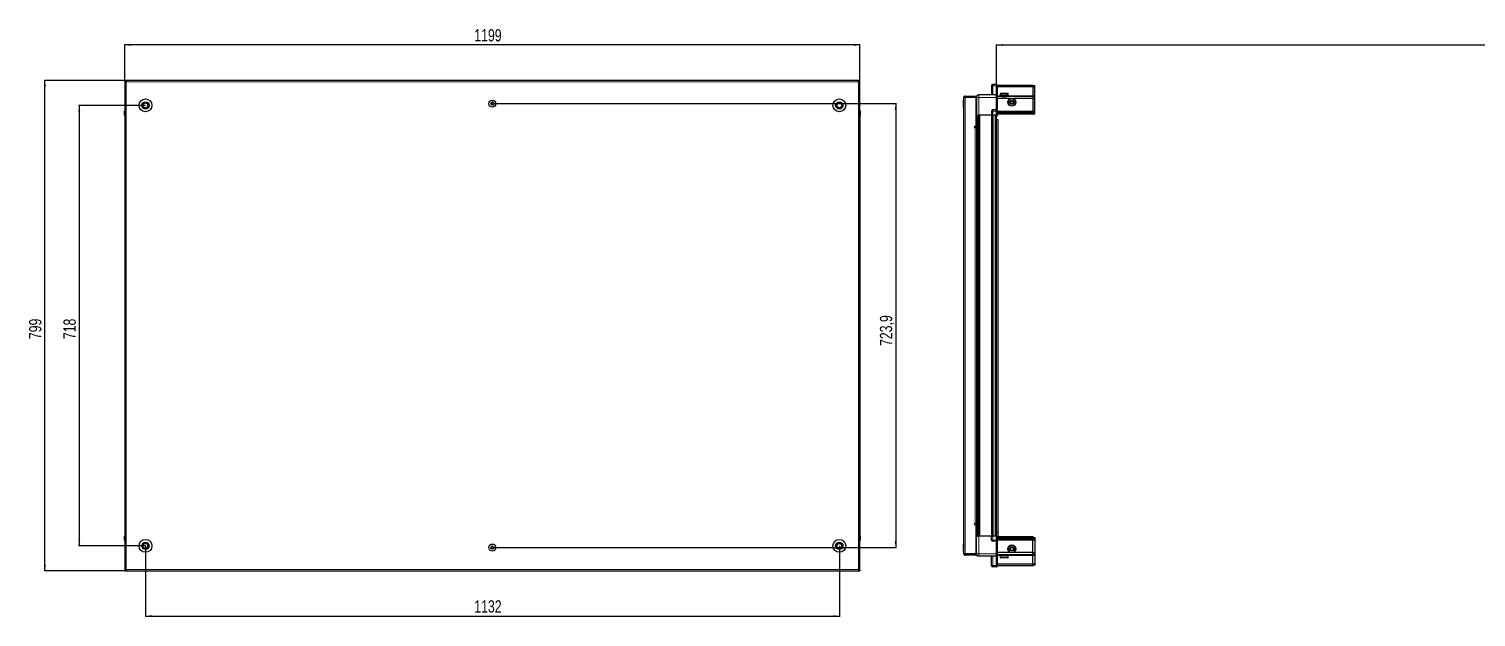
# Model space of a CAD drawing. Header units: millimetres. Extents: x 1319 to 6287, y -1438 to 1764.
# Drawn here: x 1319 to 3679, y 701 to 1660 of the extents above; entities that cross this region are included whole.
import ezdxf

# ---------------------------------------------------------------- set-up
doc = ezdxf.new("R2010")
doc.units = ezdxf.units.MM
doc.layers.add('FORMAT', color=7, linetype='Continuous')
doc.styles.add('SLDTEXTSTYLE0', font='TXT', dxfattribs={"width": 0.75})
doc.dimstyles.new('SLDDIMSTYLE0', dxfattribs={"dimtxt": 20, "dimasz": 10, "dimexe": 0, "dimexo": 0.0625, "dimgap": 5, "dimtad": 2, "dimdec": 1, "dimrnd": 1e-09, "dimzin": 12, "dimdsep": 46, "dimtxsty": 'SLDTEXTSTYLE0', "dimsah": 1, "dimcen": 0.09, "dimadec": 0, "dimazin": 3, "dimtfac": 1, "dimtofl": 0, "dimtmove": 0, "dimatfit": 3, "dimfxl": 0, "dimfrac": 2, "dimtolj": 1, "dimtzin": 12, "dimarcsym": 0})

# ---------------------------------------------------------------- blocks, each defined once
blk = doc.blocks.new('_D')
at = {"layer": 'FORMAT'}
for p, q in [((1475.1, 1575.8), (1343.7, 1575.8)), ((1344.7, 776.8), (1344.7, 1575.8)), ((1475.1, 776.8), (1343.7, 776.8))]:
    blk.add_line(p, q, dxfattribs=at)
for points in [[(1344.7, 1575.8), (1343.1, 1565.8), (1346.2, 1565.8)], [(1344.7, 776.8), (1346.2, 786.8), (1343.1, 786.8)]]:
    blk.add_solid(points, dxfattribs=at)
at = {"layer": 'FORMAT', "insert": (1318.9, 1154.2), "char_height": 20, "attachment_point": 1, "rotation": 90, "style": 'SLDTEXTSTYLE0'}
blk.add_mtext('799', dxfattribs=at)
blk = doc.blocks.new('_D_1')
at = {"layer": 'FORMAT'}
for p, q in [((1475.2, 1575.8), (1475.2, 1634.8)), ((2674.2, 1633.8), (1475.2, 1633.8)), ((2674.2, 1575.8), (2674.2, 1634.8))]:
    blk.add_line(p, q, dxfattribs=at)
for points in [[(1475.2, 1633.8), (1485.2, 1632.3), (1485.2, 1635.4)], [(2674.2, 1633.8), (2664.2, 1635.4), (2664.2, 1632.3)]]:
    blk.add_solid(points, dxfattribs=at)
at = {"layer": 'FORMAT', "insert": (2045.1, 1659.6), "char_height": 20, "attachment_point": 1, "style": 'SLDTEXTSTYLE0'}
blk.add_mtext('1199', dxfattribs=at)
blk = doc.blocks.new('_D_2')
at = {"layer": 'FORMAT'}
for p, q in [((1508.7, 817.3), (1508.7, 701.8)), ((2640.7, 817.3), (2640.7, 701.8)), ((1508.7, 702.8), (2640.7, 702.8))]:
    blk.add_line(p, q, dxfattribs=at)
for points in [[(1508.7, 702.8), (1518.7, 701.3), (1518.7, 704.4)], [(2640.7, 702.8), (2630.7, 704.4), (2630.7, 701.3)]]:
    blk.add_solid(points, dxfattribs=at)
at = {"layer": 'FORMAT', "insert": (2045.1, 728.6), "char_height": 20, "attachment_point": 1, "style": 'SLDTEXTSTYLE0'}
blk.add_mtext('1132', dxfattribs=at)
blk = doc.blocks.new('_D_3')
at = {"layer": 'FORMAT'}
for p, q in [((2074.7, 1538.3), (2733.7, 1538.3)), ((2732.7, 1538.3), (2732.7, 814.5)), ((2074.7, 814.5), (2733.7, 814.5))]:
    blk.add_line(p, q, dxfattribs=at)
for points in [[(2732.7, 1538.3), (2731.1, 1528.3), (2734.2, 1528.3)], [(2732.7, 814.5), (2734.2, 824.5), (2731.1, 824.5)]]:
    blk.add_solid(points, dxfattribs=at)
at = {"layer": 'FORMAT', "insert": (2706.9, 1143.1), "char_height": 20, "attachment_point": 1, "rotation": 90, "style": 'SLDTEXTSTYLE0'}
blk.add_mtext('723,9', dxfattribs=at)
blk = doc.blocks.new('_D_4')
at = {"layer": 'FORMAT'}
for p, q in [((1508.6, 1535.3), (1399.7, 1535.3)), ((1400.7, 1535.3), (1400.7, 817.3)), ((1508.6, 817.3), (1399.7, 817.3))]:
    blk.add_line(p, q, dxfattribs=at)
for points in [[(1400.7, 1535.3), (1399.1, 1525.3), (1402.2, 1525.3)], [(1400.7, 817.3), (1402.2, 827.3), (1399.1, 827.3)]]:
    blk.add_solid(points, dxfattribs=at)
at = {"layer": 'FORMAT', "insert": (1374.9, 1154.2), "char_height": 20, "attachment_point": 1, "rotation": 90, "style": 'SLDTEXTSTYLE0'}
blk.add_mtext('718', dxfattribs=at)
blk = doc.blocks.new('_D_5')
at = {"layer": 'FORMAT'}
for p, q in [((2897, 1519.3), (2897, 1634.8)), ((2897, 1633.8), (4797, 1633.8)), ((4797, 1519.3), (4797, 1634.8))]:
    blk.add_line(p, q, dxfattribs=at)
for points in [[(2897, 1633.8), (2907, 1632.3), (2907, 1635.4)], [(4797, 1633.8), (4787, 1635.4), (4787, 1632.3)]]:
    blk.add_solid(points, dxfattribs=at)
at = {"layer": 'FORMAT', "insert": (3817.4, 1659.6), "char_height": 20, "attachment_point": 1, "style": 'SLDTEXTSTYLE0'}
blk.add_mtext('1900', dxfattribs=at)

msp = doc.modelspace()

# ---------------------------------------------------------------- linework, layer by layer
at = {"color": 7, "linetype": 'Continuous', "lineweight": 25}
for p, q in [((1475.16, 1574.32), (1475.16, 1575.82)), ((1477.26, 1575.82), (1475.16, 1575.82)), ((1475.16, 1574.32), (1477.26, 1574.32)), ((1475.16, 1574.32), (1475.16, 1573.72)), ((1475.16, 1573.72), (1475.16, 778.92)), ((1475.16, 1573.72), (1477.26, 1573.72)), ((2672.06, 1575.82), (1477.26, 1575.82)), ((1477.26, 1575.82), (1477.26, 1573.72)), ((2672.06, 1573.72), (2672.06, 1575.82)), ((2674.16, 1575.82), (2672.06, 1575.82)), ((2672.06, 1574.32), (2674.16, 1574.32)), ((2672.06, 1573.72), (2674.16, 1573.72)), ((2674.16, 1574.32), (2674.16, 1575.82)), ((2674.16, 1573.72), (2674.16, 1574.32)), ((2674.16, 778.92), (2674.16, 1573.72)), ((2889.13, 1567.32), (2889.13, 1552.32)), ((2897.13, 1569.32), (2891.13, 1569.32)), ((2897.13, 1569.32), (2897.46, 1569.32)), ((2897.13, 1569.32), (2897.13, 1567.32)), ((2897.13, 1552.52), (2897.13, 1567.32)), ((2897.13, 1552.52), (2897.13, 1567.32)), ((2898.33, 1568.82), (2897.46, 1569.32)), ((2898.33, 1567.32), (2898.33, 1568.82)), ((2956.63, 1567.82), (2898.33, 1567.82)), ((2898.33, 1567.32), (2898.33, 1552.52)), ((2956.63, 1565.32), (2898.33, 1565.32)), ((2956.63, 1567.82), (2956.63, 1565.32)), ((2959.63, 1567.02), (2956.63, 1567.82)), ((2956.63, 1565.32), (2956.63, 1550.82)), ((2959.63, 1565.17), (2956.63, 1565.32)), ((2959.63, 1565.17), (2959.63, 1567.02)), ((2959.63, 1550.82), (2959.63, 1565.17)), ((2843.63, 1543.96), (2843.33, 1543.96)), ((2843.33, 1532.39), (2843.33, 1543.96)), ((2845.13, 1548.47), (2843.63, 1548.47)), ((2843.63, 1547.97), (2843.63, 1548.47)), ((2843.63, 804.67), (2843.63, 1547.97)), ((2845.73, 1549.07), (2845.73, 1550.57)), ((2845.73, 1550.57), (2846.63, 1550.57)), ((2845.73, 1549.07), (2846.63, 1549.07)), ((2845.73, 1548.57), (2863.13, 1548.57)), ((2846.63, 1549.07), (2846.63, 1550.57)), ((2846.63, 1550.57), (2863.13, 1550.57)), ((2846.63, 1549.07), (2863.13, 1549.07)), ((2863.13, 1549.07), (2863.13, 1550.57)), ((2864.63, 1548.57), (2863.13, 1548.57)), ((2863.13, 1548.57), (2863.13, 1501.07)), ((2864.63, 1548.32), (2864.63, 1519.32)), ((2897.13, 1552.32), (2868.13, 1552.32)), ((2897.13, 1552.32), (2897.13, 1552.52)), ((2897.13, 1552.32), (2898.33, 1552.32)), ((2897.13, 1548.32), (2897.13, 1552.32)), ((2897.13, 1528.02), (2897.13, 1548.32)), ((2898.33, 1552.52), (2898.33, 1552.32)), ((2898.33, 1552.32), (2898.33, 1548.32)), ((2956.63, 1549.82), (2898.33, 1549.82)), ((2898.33, 1548.32), (2898.33, 1528.02)), ((2919.63, 1546.32), (2898.33, 1546.32)), ((2903.13, 1554.22), (2903.13, 1551.82)), ((2903.13, 1551.82), (2903.13, 1551.32)), ((2903.13, 1551.32), (2903.26, 1551.32)), ((2903.45, 1551.82), (2903.26, 1551.82)), ((2903.26, 1551.82), (2903.26, 1551.32)), ((2903.26, 1551.32), (2903.45, 1551.32)), ((2903.45, 1551.82), (2903.45, 1551.32)), ((2903.45, 1551.32), (2903.98, 1551.32)), ((2903.93, 1555.02), (2911.09, 1555.02)), ((2904.38, 1551.82), (2903.98, 1551.82)), ((2903.98, 1551.82), (2903.98, 1551.32)), ((2903.98, 1551.32), (2904.38, 1551.32)), ((2904.38, 1551.82), (2904.38, 1551.32)), ((2904.38, 1551.32), (2905.25, 1551.32)), ((2905.23, 1551.32), (2905.23, 1551.22)), ((2905.23, 1551.22), (2914.03, 1551.22)), ((2905.82, 1551.82), (2905.25, 1551.82)), ((2905.25, 1551.82), (2905.25, 1551.32)), ((2905.25, 1551.32), (2905.82, 1551.32)), ((2905.63, 1550.82), (2906.32, 1550.34)), ((2905.63, 1550.82), (2910.66, 1550.82)), ((2906.32, 1550.34), (2905.63, 1549.86)), ((2905.63, 1549.86), (2905.63, 1549.82)), ((2905.63, 1549.86), (2910.66, 1549.86)), ((2905.82, 1551.82), (2905.82, 1551.32)), ((2905.82, 1551.32), (2906.95, 1551.32)), ((2906.32, 1550.34), (2910.48, 1550.34)), ((2907.64, 1551.82), (2906.95, 1551.82)), ((2906.95, 1551.82), (2906.95, 1551.32)), ((2906.95, 1551.32), (2907.64, 1551.32)), ((2907.64, 1551.82), (2907.64, 1551.32)), ((2907.64, 1551.32), (2908.91, 1551.32)), ((2909.65, 1551.82), (2908.91, 1551.82)), ((2908.91, 1551.82), (2908.91, 1551.32)), ((2908.91, 1551.32), (2909.14, 1551.32)), ((2909.14, 1551.82), (2909.14, 1551.32)), ((2909.64, 1551.82), (2909.64, 1551.32)), ((2909.64, 1551.32), (2909.65, 1551.32)), ((2909.65, 1551.82), (2909.65, 1551.32)), ((2909.65, 1551.32), (2910.94, 1551.32)), ((2910.48, 1550.34), (2912.94, 1550.34)), ((2910.66, 1550.82), (2913.63, 1550.82)), ((2910.66, 1549.86), (2913.63, 1549.86)), ((2911.65, 1551.82), (2910.94, 1551.82)), ((2910.94, 1551.82), (2910.94, 1551.32)), ((2911, 1551.82), (2911, 1551.32)), ((2911, 1551.32), (2911.65, 1551.32)), ((2911.09, 1555.02), (2915.33, 1555.02)), ((2911.65, 1551.82), (2911.65, 1551.32)), ((2911.65, 1551.32), (2912.84, 1551.32)), ((2913.46, 1551.82), (2912.84, 1551.82)), ((2912.84, 1551.82), (2912.84, 1551.32)), ((2912.84, 1551.32), (2913.46, 1551.32)), ((2912.94, 1550.34), (2913.63, 1550.82)), ((2913.63, 1549.86), (2912.94, 1550.34)), ((2913.46, 1551.82), (2913.46, 1551.32)), ((2913.46, 1551.32), (2914.43, 1551.32)), ((2913.63, 1549.82), (2913.63, 1549.86)), ((2914.03, 1551.22), (2914.03, 1551.32)), ((2914.9, 1551.82), (2914.43, 1551.82)), ((2914.43, 1551.82), (2914.43, 1551.32)), ((2914.43, 1551.32), (2914.9, 1551.32)), ((2914.9, 1551.82), (2914.9, 1551.32)), ((2914.9, 1551.32), (2915.55, 1551.32)), ((2915.82, 1551.82), (2915.55, 1551.82)), ((2915.55, 1551.82), (2915.55, 1551.32)), ((2915.55, 1551.32), (2915.82, 1551.32)), ((2915.82, 1551.82), (2915.82, 1551.32)), ((2915.82, 1551.32), (2916.09, 1551.32)), ((2916.13, 1551.82), (2916.09, 1551.82)), ((2916.09, 1551.82), (2916.09, 1551.32)), ((2916.09, 1551.32), (2916.13, 1551.32)), ((2916.13, 1551.82), (2916.13, 1554.22)), ((2916.13, 1551.82), (2916.13, 1551.32)), ((2956.63, 1546.32), (2924.63, 1546.32)), ((2956.63, 1550.82), (2956.63, 1549.82)), ((2956.63, 1549.82), (2956.63, 1546.32)), ((2959.63, 1549.02), (2956.63, 1549.82)), ((2956.63, 1546.32), (2956.63, 1525.82)), ((2956.63, 1546.32), (2959.63, 1545.99)), ((2959.63, 1549.02), (2959.63, 1550.82)), ((2959.63, 1545.99), (2959.63, 1549.02)), ((2959.63, 1525.82), (2959.63, 1545.99)), ((1474.66, 1525.82), (1474.66, 1519.32)), ((1474.66, 1519.32), (1474.66, 1525.82)), ((1474.66, 1519.32), (1474.66, 1519.32)), ((1475.16, 1519.32), (1474.66, 1519.32)), ((1474.81, 1519.32), (1474.81, 833.32)), ((2674.16, 1527.15), (2674.16, 1527.15)), ((2674.16, 1519.32), (2674.66, 1519.32)), ((2674.51, 833.32), (2674.51, 1519.32)), ((2674.66, 1525.82), (2674.66, 1519.32)), ((2674.66, 1519.32), (2674.66, 1525.82)), ((2674.66, 1519.32), (2674.66, 1519.32)), ((2674.66, 1519.32), (2674.66, 1519.32)), ((2843.33, 1532.39), (2843.63, 1532.39)), ((2863.13, 1522.07), (2864.63, 1522.07)), ((2864.63, 1519.32), (2863.13, 1519.32)), ((2865.28, 833.32), (2865.28, 1519.32)), ((2867.07, 1519.32), (2867.07, 833.32)), ((2867.1, 1519.32), (2867.1, 833.32)), ((2889.13, 1519.32), (2868.13, 1519.32)), ((2889.13, 1525.82), (2889.13, 1519.32)), ((2889.13, 1519.32), (2891.13, 1519.32)), ((2889.78, 833.32), (2889.78, 1519.32)), ((2897.13, 1527.82), (2891.13, 1527.82)), ((2897.13, 1519.32), (2891.13, 1519.32)), ((2896.98, 833.32), (2896.98, 1519.32)), ((2896.98, 1512.32), (2899.48, 1512.32)), ((2897.13, 1527.82), (2897.13, 1528.02)), ((2897.13, 1527.82), (2897.13, 1525.82)), ((2897.13, 1527.82), (2898.33, 1527.82)), ((2897.13, 1519.32), (2897.13, 1525.82)), ((2897.13, 1519.32), (2897.13, 1525.82)), ((2897.13, 1519.32), (2897.46, 1519.32)), ((2897.13, 1519.32), (2897.13, 1519.32)), ((2897.46, 1519.32), (2897.46, 1525.82)), ((2898.33, 1519.32), (2897.46, 1519.32)), ((2897.46, 1519.32), (2897.46, 1519.32)), ((2898.33, 1528.02), (2898.33, 1527.82)), ((2898.33, 1527.15), (2898.33, 1527.82)), ((2898.33, 1527.15), (2898.33, 1519.32)), ((2956.63, 1524.82), (2898.33, 1524.82)), ((2956.63, 1523.82), (2898.33, 1523.82)), ((2956.63, 1522.32), (2898.33, 1522.32)), ((2956.63, 1520.82), (2898.33, 1520.82)), ((2899.48, 1512.32), (2899.48, 838.82)), ((2956.63, 1525.82), (2956.63, 1524.82)), ((2956.63, 1524.82), (2956.63, 1523.82)), ((2956.63, 1524.82), (2959.63, 1524.02)), ((2956.63, 1523.82), (2956.63, 1522.32)), ((2956.63, 1523.82), (2959.63, 1523.28)), ((2956.63, 1522.32), (2959.63, 1522.78)), ((2956.63, 1522.32), (2956.63, 1520.82)), ((2956.63, 1520.82), (2959.63, 1521.63)), ((2959.63, 1524.02), (2959.63, 1525.82)), ((2959.63, 1523.28), (2959.63, 1524.02)), ((2959.63, 1522.78), (2959.63, 1523.28)), ((2959.63, 1521.63), (2959.63, 1522.78)), ((2863.13, 1501.07), (2861.78, 1501.07)), ((2861.78, 1499.07), (2862.53, 1499.07)), ((2862.53, 1499.07), (2864.63, 1499.07)), ((2864.63, 1499.07), (2864.63, 853.57)), ((2862.53, 853.57), (2861.78, 853.57)), ((2861.78, 851.57), (2863.13, 851.57)), ((2864.63, 853.57), (2862.53, 853.57)), ((2863.13, 851.57), (2863.13, 804.07)), ((1474.66, 826.82), (1474.66, 833.32)), ((1474.66, 833.32), (1474.66, 833.32)), ((1474.66, 833.32), (1474.66, 833.32)), ((1474.66, 833.32), (1474.66, 826.82)), ((1475.16, 833.32), (1474.66, 833.32)), ((2674.16, 833.32), (2674.66, 833.32)), ((2674.66, 833.32), (2674.66, 833.32)), ((2674.66, 826.82), (2674.66, 833.32)), ((2674.66, 833.32), (2674.66, 826.82)), ((2864.63, 833.32), (2863.13, 833.32)), ((2864.63, 830.57), (2863.13, 830.57)), ((2864.63, 804.32), (2864.63, 833.32)), ((2889.13, 833.32), (2868.13, 833.32)), ((2889.13, 826.82), (2889.13, 833.32)), ((2889.13, 833.32), (2891.13, 833.32)), ((2897.13, 833.32), (2891.13, 833.32)), ((2899.48, 838.82), (2896.98, 838.82)), ((2897.13, 826.82), (2897.13, 833.32)), ((2897.13, 833.32), (2897.46, 833.32)), ((2897.13, 826.82), (2897.13, 824.82)), ((2897.13, 826.82), (2897.13, 824.82)), ((2897.46, 826.82), (2897.46, 833.32)), ((2897.46, 833.32), (2898.33, 833.32)), ((2898.33, 833.32), (2898.33, 825.5)), ((2956.63, 831.82), (2898.33, 831.82)), ((2956.63, 830.32), (2898.33, 830.32)), ((2956.63, 828.82), (2898.33, 828.82)), ((2956.63, 827.82), (2898.33, 827.82)), ((2899.48, 838.82), (2899.48, 831.82)), ((2956.63, 830.32), (2956.63, 831.82)), ((2956.63, 831.82), (2959.63, 831.02)), ((2956.63, 828.82), (2956.63, 830.32)), ((2956.63, 830.32), (2959.63, 829.87)), ((2956.63, 828.82), (2959.63, 829.37)), ((2956.63, 827.82), (2956.63, 828.82)), ((2956.63, 827.82), (2959.63, 828.63)), ((2956.63, 826.82), (2956.63, 827.82)), ((2956.63, 806.32), (2956.63, 826.82)), ((2959.63, 831.02), (2959.63, 829.87)), ((2959.63, 829.87), (2959.63, 829.37)), ((2959.63, 829.37), (2959.63, 828.63)), ((2959.63, 828.63), (2959.63, 826.82)), ((2959.63, 826.82), (2959.63, 806.66)), ((1475.16, 825.5), (1475.16, 825.5)), ((2843.63, 820.26), (2843.33, 820.26)), ((2843.33, 810.58), (2843.33, 820.26)), ((2843.33, 808.69), (2843.33, 810.58)), ((2843.33, 808.69), (2843.63, 808.69)), ((2843.63, 804.17), (2843.63, 804.67)), ((2845.13, 804.17), (2843.63, 804.17)), ((2863.13, 804.07), (2845.73, 804.07)), ((2845.73, 803.57), (2845.73, 802.07)), ((2845.73, 803.57), (2846.63, 803.57)), ((2863.13, 803.57), (2846.63, 803.57)), ((2846.63, 803.57), (2846.63, 802.07)), ((2863.13, 804.07), (2864.63, 804.07)), ((2863.13, 803.57), (2863.13, 802.07)), ((2897.13, 824.82), (2891.13, 824.82)), ((2897.13, 824.82), (2898.33, 824.82)), ((2897.13, 824.62), (2897.13, 824.82)), ((2897.13, 804.32), (2897.13, 824.62)), ((2897.13, 800.32), (2897.13, 804.32)), ((2898.33, 824.82), (2898.33, 825.5)), ((2898.33, 824.82), (2898.33, 824.62)), ((2898.33, 824.62), (2898.33, 804.32)), ((2919.63, 806.32), (2898.33, 806.32)), ((2898.33, 804.32), (2898.33, 800.32)), ((2956.63, 802.82), (2898.33, 802.82)), ((2905.63, 802.82), (2905.63, 802.79)), ((2905.63, 802.79), (2906.32, 802.31)), ((2905.73, 802.79), (2905.63, 802.79)), ((2913.63, 802.79), (2905.73, 802.79)), ((2912.94, 802.31), (2913.63, 802.79)), ((2913.63, 802.79), (2913.63, 802.82)), ((2956.63, 806.32), (2924.63, 806.32)), ((2956.63, 806.32), (2959.63, 806.66)), ((2956.63, 802.82), (2956.63, 806.32)), ((2959.63, 803.63), (2956.63, 802.82)), ((2956.63, 801.82), (2956.63, 802.82)), ((2959.63, 806.66), (2959.63, 803.63)), ((2959.63, 803.63), (2959.63, 801.82)), ((2845.73, 802.07), (2846.63, 802.07)), ((2863.13, 802.07), (2846.63, 802.07)), ((2897.13, 800.32), (2868.13, 800.32)), ((2889.13, 785.32), (2889.13, 800.32)), ((2897.13, 783.32), (2891.13, 783.32)), ((2897.13, 800.32), (2898.33, 800.32)), ((2897.13, 800.12), (2897.13, 800.32)), ((2897.13, 785.32), (2897.13, 800.12)), ((2897.13, 785.32), (2897.13, 783.32)), ((2897.13, 783.32), (2897.46, 783.32)), ((2897.13, 783.32), (2897.13, 783.32)), ((2897.13, 783.32), (2897.46, 783.32)), ((2897.46, 783.32), (2898.33, 783.82)), ((2897.46, 783.32), (2898.33, 783.82)), ((2898.33, 800.32), (2898.33, 800.12)), ((2898.33, 800.12), (2898.33, 785.32)), ((2956.63, 787.32), (2898.33, 787.32)), ((2898.33, 783.82), (2898.33, 785.32)), ((2956.63, 784.82), (2898.33, 784.82)), ((2903.13, 801.32), (2903.13, 798.42)), ((2903.22, 801.32), (2903.13, 801.32)), ((2903.22, 800.82), (2903.22, 801.32)), ((2903.39, 801.32), (2903.22, 801.32)), ((2903.22, 800.82), (2903.39, 800.82)), ((2903.39, 800.82), (2903.39, 801.32)), ((2903.88, 801.32), (2903.39, 801.32)), ((2903.88, 800.82), (2903.88, 801.32)), ((2904.26, 801.32), (2903.88, 801.32)), ((2903.88, 800.82), (2904.26, 800.82)), ((2904.08, 797.62), (2903.93, 797.62)), ((2915.33, 797.62), (2904.08, 797.62)), ((2904.26, 800.82), (2904.26, 801.32)), ((2905.1, 801.32), (2904.26, 801.32)), ((2905.1, 800.82), (2905.1, 801.32)), ((2905.66, 801.32), (2905.1, 801.32)), ((2905.1, 800.82), (2905.66, 800.82)), ((2905.23, 801.42), (2905.23, 801.32)), ((2910.62, 801.42), (2905.23, 801.42)), ((2906.32, 802.31), (2905.63, 801.82)), ((2905.73, 801.82), (2905.63, 801.82)), ((2905.66, 800.82), (2905.66, 801.32)), ((2906.76, 801.32), (2905.66, 801.32)), ((2913.63, 801.82), (2905.73, 801.82)), ((2906.4, 802.31), (2906.32, 802.31)), ((2912.94, 802.31), (2906.4, 802.31)), ((2906.76, 800.82), (2906.76, 801.32)), ((2907.44, 801.32), (2906.76, 801.32)), ((2906.76, 800.82), (2907.44, 800.82)), ((2907.44, 800.82), (2907.44, 801.32)), ((2908.71, 801.32), (2907.44, 801.32)), ((2908.71, 800.82), (2908.71, 801.32)), ((2909, 801.32), (2908.71, 801.32)), ((2908.71, 800.82), (2909.44, 800.82)), ((2909, 800.82), (2909, 801.32)), ((2909.44, 800.82), (2909.44, 801.32)), ((2910.74, 801.32), (2909.44, 801.32)), ((2914.03, 801.42), (2910.62, 801.42)), ((2910.74, 800.82), (2910.74, 801.32)), ((2910.74, 800.82), (2911.46, 800.82)), ((2910.87, 800.82), (2910.87, 801.32)), ((2911.46, 801.32), (2910.87, 801.32)), ((2911.46, 800.82), (2911.46, 801.32)), ((2912.66, 801.32), (2911.46, 801.32)), ((2912.66, 800.82), (2912.66, 801.32)), ((2913.3, 801.32), (2912.66, 801.32)), ((2912.66, 800.82), (2913.3, 800.82)), ((2913.63, 801.82), (2912.94, 802.31)), ((2913.3, 800.82), (2913.3, 801.32)), ((2914.29, 801.32), (2913.3, 801.32)), ((2914.03, 801.32), (2914.03, 801.42)), ((2914.29, 800.82), (2914.29, 801.32)), ((2914.77, 801.32), (2914.29, 801.32)), ((2914.29, 800.82), (2914.77, 800.82)), ((2914.77, 800.82), (2914.77, 801.32)), ((2915.46, 801.32), (2914.77, 801.32)), ((2915.46, 800.82), (2915.46, 801.32)), ((2915.75, 801.32), (2915.46, 801.32)), ((2915.46, 800.82), (2915.75, 800.82)), ((2915.75, 800.82), (2915.75, 801.32)), ((2916.06, 801.32), (2915.75, 801.32)), ((2916.06, 800.82), (2916.06, 801.32)), ((2916.12, 801.32), (2916.06, 801.32)), ((2916.06, 800.82), (2916.12, 800.82)), ((2916.12, 800.82), (2916.12, 801.32)), ((2916.13, 801.32), (2916.12, 801.32)), ((2916.13, 798.42), (2916.13, 801.32)), ((2956.63, 787.32), (2956.63, 801.82)), ((2959.63, 787.48), (2956.63, 787.32)), ((2956.63, 784.82), (2956.63, 787.32)), ((2959.63, 785.63), (2956.63, 784.82)), ((2959.63, 801.82), (2959.63, 787.48)), ((2959.63, 787.48), (2959.63, 785.63)), ((1477.26, 778.92), (1475.16, 778.92)), ((1475.16, 778.92), (1475.16, 778.32)), ((1475.16, 778.32), (1475.16, 776.82)), ((1477.26, 778.32), (1475.16, 778.32)), ((1475.16, 776.82), (1477.26, 776.82)), ((1477.26, 778.92), (1477.26, 776.82)), ((1477.26, 776.82), (2672.06, 776.82)), ((2672.06, 776.82), (2672.06, 778.92)), ((2674.16, 778.92), (2672.06, 778.92)), ((2674.16, 778.32), (2672.06, 778.32)), ((2672.06, 776.82), (2674.16, 776.82)), ((2674.16, 778.32), (2674.16, 778.92)), ((2674.16, 778.32), (2674.16, 776.82))]:
    msp.add_line(p, q, dxfattribs=at)
at = {"color": 8, "linetype": 'Continuous', "lineweight": 18}
for p, q in [((1477.26, 1573.72), (1477.26, 778.92)), ((2672.06, 1573.72), (1477.26, 1573.72)), ((2672.06, 778.92), (2672.06, 1573.72)), ((2891.13, 1567.32), (2889.13, 1567.32)), ((2891.13, 1567.32), (2891.13, 1569.32)), ((2891.13, 1552.32), (2891.13, 1567.32)), ((2897.13, 1567.32), (2891.13, 1567.32)), ((2897.13, 1567.32), (2898.33, 1567.32)), ((2845.73, 1548.57), (2845.73, 804.07)), ((2868.13, 1519.32), (2868.13, 1548.32)), ((2897.13, 1548.32), (2868.13, 1548.32)), ((2897.13, 1552.52), (2898.33, 1552.52)), ((2897.13, 1548.32), (2898.33, 1548.32)), ((2905.63, 1550.82), (2898.33, 1550.82)), ((2903.13, 1554.22), (2911.3, 1554.22)), ((2911.3, 1554.22), (2916.13, 1554.22)), ((2956.63, 1550.82), (2913.63, 1550.82)), ((2959.63, 1550.82), (2956.63, 1550.82)), ((1475.16, 1525.82), (1474.66, 1525.82)), ((2674.16, 1525.82), (2674.66, 1525.82)), ((2864.63, 1499.07), (2864.63, 1519.32)), ((2865.86, 1519.32), (2865.86, 833.32)), ((2868.31, 833.32), (2868.31, 1519.32)), ((2869.72, 1519.32), (2869.72, 833.32)), ((2889.13, 1525.82), (2891.13, 1525.82)), ((2889.13, 833.32), (2889.13, 1519.32)), ((2891.13, 1525.82), (2891.13, 1527.82)), ((2891.13, 1519.32), (2891.13, 1525.82)), ((2897.13, 1525.82), (2891.13, 1525.82)), ((2891.78, 833.32), (2891.78, 1519.32)), ((2894.98, 833.32), (2894.98, 1519.32)), ((2897.13, 1528.02), (2898.33, 1528.02)), ((2897.13, 1525.82), (2897.46, 1525.82)), ((2897.13, 1519.32), (2897.46, 1519.32)), ((2956.63, 1525.82), (2898.33, 1525.82)), ((2956.63, 1525.82), (2959.63, 1525.82)), ((2862.53, 853.57), (2862.53, 1499.07)), ((2864.63, 833.32), (2864.63, 853.57)), ((1475.16, 826.82), (1474.66, 826.82)), ((2674.16, 826.82), (2674.66, 826.82)), ((2868.13, 833.32), (2868.13, 804.32)), ((2889.13, 826.82), (2891.13, 826.82)), ((2891.13, 833.32), (2891.13, 826.82)), ((2891.13, 826.82), (2891.13, 824.82)), ((2897.13, 826.82), (2891.13, 826.82)), ((2897.13, 826.82), (2897.46, 826.82)), ((2956.63, 826.82), (2898.33, 826.82)), ((2956.63, 826.82), (2959.63, 826.82)), ((2897.13, 804.32), (2868.13, 804.32)), ((2898.33, 824.62), (2897.13, 824.62)), ((2897.13, 804.32), (2898.33, 804.32)), ((2891.13, 785.32), (2889.13, 785.32)), ((2891.13, 800.32), (2891.13, 785.32)), ((2891.13, 785.32), (2891.13, 783.32)), ((2897.13, 785.32), (2891.13, 785.32)), ((2898.33, 800.12), (2897.13, 800.12)), ((2897.13, 785.32), (2898.33, 785.32)), ((2905.63, 801.82), (2898.33, 801.82)), ((2903.3, 798.42), (2903.13, 798.42)), ((2916.13, 798.42), (2903.3, 798.42)), ((2956.63, 801.82), (2913.63, 801.82)), ((2959.63, 801.82), (2956.63, 801.82)), ((1477.26, 778.92), (2672.06, 778.92))]:
    msp.add_line(p, q, dxfattribs=at)
at = {"color": 7, "linetype": 'Continuous', "lineweight": 25}
for centre, radius in [((1508.66, 1535.32), 10.5), ((1508.66, 1535.32), 6), ((1508.66, 1535.32), 3.9), ((2074.66, 1538.17), 5.79), ((2074.66, 1538.17), 1.85), ((2640.66, 1535.32), 10.5), ((2640.66, 1535.32), 6), ((2640.66, 1535.32), 3.9), ((2922.13, 1540.32), 6.5), ((2922.13, 1540.32), 3.46), ((1508.66, 817.32), 10.5), ((2640.66, 817.32), 10.5), ((1508.66, 817.32), 6), ((1508.66, 817.32), 3.9), ((2074.66, 814.47), 5.79), ((2074.66, 814.47), 1.85), ((2640.66, 817.32), 6), ((2640.66, 817.32), 3.9), ((2922.13, 812.32), 6.5), ((2922.13, 812.32), 3.46)]:
    msp.add_circle(centre, radius, dxfattribs=at)
at = {"color": 8, "linetype": 'Continuous', "lineweight": 18}
for centre in [(2922.13, 1540.32), (2922.13, 812.32)]:
    msp.add_circle(centre, 5.7, dxfattribs=at)
at = {"color": 7, "linetype": 'Continuous', "lineweight": 25}
for centre, radius, start, end in [((2891.13, 1567.32), 2, 90, 180), ((1508.66, 1535.32), 4.62, 120, 180), ((1508.66, 1535.32), 4.62, 180, 240), ((1508.66, 1535.32), 4.62, 60, 120), ((1508.66, 1535.32), 4.62, 0, 60), ((1508.66, 1535.32), 4.62, 300, 0), ((2640.66, 1535.32), 4.62, 120, 180), ((2640.66, 1535.32), 4.62, 180, 240), ((2640.66, 1535.32), 4.62, 60, 120), ((2640.66, 1535.32), 4.62, 0, 60), ((2640.66, 1535.32), 4.62, 300, 0), ((2845.63, 1548.07), 0.5, 90, 117.52901), ((2863.03, 1548.47), 0.6, 9.59407, 90), ((2863.03, 1548.47), 2.1, 32.2369, 87.2706), ((2903.93, 1554.22), 0.8, 90, 180), ((2905.23, 1550.82), 0.4, 0, 90), ((2914.03, 1550.82), 0.4, 90, 180), ((2915.33, 1554.22), 0.8, 0, 90), ((2922.13, 1540.32), 2.5, 161.00659, 221.00659), ((2922.13, 1540.32), 2.5, 101.00659, 161.00659), ((2922.13, 1540.32), 2.5, 221.00659, 281.00659), ((2922.13, 1540.32), 2.5, 41.00659, 101.00659), ((2922.13, 1540.32), 2.5, 281.00659, 341.00659), ((2922.13, 1540.32), 2.5, 341.00659, 41.00659), ((1476.66, 1525.82), 2, 138.57492, 180), ((1476.66, 1525.82), 2, 138.59038, 180), ((1508.66, 1535.32), 4.62, 240, 300), ((2640.66, 1535.32), 4.62, 240, 300), ((2672.66, 1525.82), 2, 33.78451, 41.40962), ((2672.66, 1525.82), 2, 0, 41.40962), ((2672.66, 1525.82), 2, 360, 19.56674), ((2891.13, 1525.82), 2, 90, 180), ((2894.48, 1521.97), 5, 300, 346.70293), ((2861.78, 1500.07), 1, 90, 270), ((2861.78, 852.57), 1, 90, 270), ((1476.66, 826.82), 2, 180, 199.56674), ((1476.66, 826.82), 2, 180, 221.39416), ((2672.66, 826.82), 2, 318.57492, 0), ((2672.66, 826.82), 2, 318.59038, 0), ((2891.13, 826.82), 2, 180, 270), ((1476.66, 826.82), 2, 213.78451, 221.40962), ((1508.66, 817.32), 4.62, 120, 180), ((1508.66, 817.32), 4.62, 180, 240), ((1508.66, 817.32), 4.62, 60, 120), ((1508.66, 817.32), 4.62, 240, 300), ((1508.66, 817.32), 4.62, 360, 60), ((1508.66, 817.32), 4.62, 300, 360), ((2640.66, 817.32), 4.62, 120, 180), ((2640.66, 817.32), 4.62, 180, 240), ((2640.66, 817.32), 4.62, 60, 120), ((2640.66, 817.32), 4.62, 240, 300), ((2640.66, 817.32), 4.62, 360, 60), ((2640.66, 817.32), 4.62, 300, 360), ((2845.63, 804.57), 0.5, 243.29122, 270), ((2863.03, 804.17), 0.6, 270, 350.40593), ((2863.03, 804.17), 2.1, 272.7294, 327.8305), ((2922.13, 812.32), 2.5, 127.98423, 187.98423), ((2922.13, 812.32), 2.5, 187.98423, 247.98423), ((2922.13, 812.32), 2.5, 67.98423, 127.98423), ((2922.13, 812.32), 2.5, 247.98423, 307.98423), ((2922.13, 812.32), 2.5, 7.98423, 67.98423), ((2922.13, 812.32), 2.5, 307.98423, 7.98423), ((2891.13, 785.32), 2, 180, 270), ((2903.93, 798.42), 0.8, 180, 270), ((2905.23, 801.82), 0.4, 270, 0), ((2914.03, 801.82), 0.4, 180, 270), ((2915.33, 798.42), 0.8, 270, 360)]:
    msp.add_arc(centre, radius, start, end, dxfattribs=at)
for centre, start_param, end_param in [((2900.92, 1525.82), 2.4188584, 3.1415927), ((2900.92, 826.82), 3.1415927, 3.8643269)]:
    msp.add_ellipse(centre, major_axis=(3.46, 0), ratio=0.5773503, start_param=start_param, end_param=end_param, dxfattribs=at)
for points, knots in [([(1504.04, 1535.32), (1504.37, 1535.9), (1504.93, 1536.88), (1505.76, 1538.3), (1506.17, 1539.01), (1506.35, 1539.32)], [0, 0, 0, 0, 0.4391308, 0.7513783, 1, 1, 1, 1]), ([(1506.35, 1531.32), (1506.02, 1531.9), (1505.45, 1532.88), (1504.63, 1534.3), (1504.22, 1535.01), (1504.04, 1535.32)], [0, 0, 0, 0, 0.4391308, 0.7513783, 1, 1, 1, 1]), ([(1506.35, 1539.32), (1506.55, 1539.32), (1507.25, 1539.32), (1508.56, 1539.32), (1509.95, 1539.32), (1510.7, 1539.32), (1510.97, 1539.32)], [0, 0, 0, 0, 0.1393293, 0.4852696, 0.8163565, 1, 1, 1, 1]), ([(1510.97, 1539.32), (1511.3, 1538.75), (1511.86, 1537.77), (1512.69, 1536.35), (1513.09, 1535.64), (1513.28, 1535.32)], [0, 0, 0, 0, 0.4391308, 0.7513783, 1, 1, 1, 1]), ([(1513.28, 1535.32), (1512.95, 1534.75), (1512.38, 1533.77), (1511.56, 1532.35), (1511.15, 1531.64), (1510.97, 1531.32)], [0, 0, 0, 0, 0.4391308, 0.7513783, 1, 1, 1, 1]), ([(2072.57, 1540.04), (2072.56, 1540.03), (2072.55, 1540), (2072.54, 1539.95), (2072.57, 1539.8), (2072.71, 1539.44), (2072.9, 1538.94), (2072.79, 1538.31), (2072.48, 1537.91), (2072.2, 1537.63), (2072.04, 1537.45), (2072, 1537.36), (2071.99, 1537.32), (2072, 1537.29), (2072.02, 1537.26), (2072.08, 1537.22), (2072.33, 1537.15), (2072.81, 1537.09), (2073.47, 1536.85), (2073.79, 1536.21), (2073.9, 1535.75), (2074, 1535.5), (2074.05, 1535.45), (2074.08, 1535.43), (2074.11, 1535.43), (2074.14, 1535.44), (2074.18, 1535.46), (2074.24, 1535.51), (2074.4, 1535.68), (2074.64, 1535.98), (2075, 1536.34), (2075.61, 1536.51), (2076.14, 1536.38), (2076.52, 1536.28), (2076.67, 1536.27), (2076.72, 1536.29), (2076.75, 1536.31), (2076.77, 1536.34), (2076.77, 1536.4), (2076.74, 1536.54), (2076.61, 1536.9), (2076.42, 1537.41), (2076.52, 1538.04), (2076.84, 1538.44), (2077.11, 1538.72), (2077.27, 1538.9), (2077.31, 1538.98), (2077.32, 1539.03), (2077.31, 1539.06), (2077.3, 1539.08), (2077.24, 1539.13), (2076.98, 1539.2), (2076.51, 1539.25), (2075.84, 1539.5), (2075.52, 1540.13), (2075.41, 1540.6), (2075.31, 1540.85), (2075.27, 1540.9), (2075.24, 1540.91), (2075.21, 1540.92), (2075.17, 1540.91), (2075.13, 1540.89), (2075.07, 1540.84), (2074.92, 1540.67), (2074.68, 1540.37), (2074.31, 1540.01), (2073.7, 1539.84), (2073.18, 1539.97), (2072.8, 1540.06), (2072.65, 1540.07), (2072.59, 1540.06), (2072.58, 1540.04), (2072.57, 1540.04)], [0, 0, 0, 0, 0.00200873, 0.00442003, 0.00936469, 0.02552819, 0.06770529, 0.09578618, 0.12464563, 0.1503415, 0.16051935, 0.16339425, 0.16569651, 0.16724481, 0.16887414, 0.1707699, 0.17860577, 0.21199411, 0.24999446, 0.2879948, 0.32138314, 0.32921901, 0.33111477, 0.3327441, 0.3342924, 0.33621663, 0.33853534, 0.3413178, 0.34966197, 0.37535784, 0.40421729, 0.43229818, 0.47447528, 0.49063878, 0.4966691, 0.49844005, 0.5, 0.50200873, 0.50442003, 0.50936469, 0.52552819, 0.56770529, 0.59578618, 0.62464563, 0.6503415, 0.66051935, 0.66339425, 0.66569651, 0.66724481, 0.66887414, 0.6707699, 0.67860577, 0.71199411, 0.74999446, 0.7879948, 0.82138314, 0.82921901, 0.83111477, 0.8327441, 0.8342924, 0.83621663, 0.83853534, 0.8413178, 0.84966197, 0.87535784, 0.90421729, 0.93229818, 0.97447528, 0.99063878, 0.9966691, 0.99844005, 1, 1, 1, 1]), ([(2636.04, 1535.32), (2636.37, 1535.9), (2636.93, 1536.88), (2637.76, 1538.3), (2638.17, 1539.01), (2638.35, 1539.32)], [0, 0, 0, 0, 0.4391308, 0.7513783, 1, 1, 1, 1]), ([(2638.35, 1531.32), (2638.02, 1531.9), (2637.45, 1532.88), (2636.63, 1534.3), (2636.22, 1535.01), (2636.04, 1535.32)], [0, 0, 0, 0, 0.4391308, 0.7513783, 1, 1, 1, 1]), ([(2638.35, 1539.32), (2638.55, 1539.32), (2639.25, 1539.32), (2640.56, 1539.32), (2641.95, 1539.32), (2642.7, 1539.32), (2642.97, 1539.32)], [0, 0, 0, 0, 0.1393293, 0.4852696, 0.8163565, 1, 1, 1, 1]), ([(2642.97, 1539.32), (2643.3, 1538.75), (2643.86, 1537.77), (2644.69, 1536.35), (2645.09, 1535.64), (2645.28, 1535.32)], [0, 0, 0, 0, 0.4391308, 0.7513783, 1, 1, 1, 1]), ([(2645.28, 1535.32), (2644.95, 1534.75), (2644.38, 1533.77), (2643.56, 1532.35), (2643.15, 1531.64), (2642.97, 1531.32)], [0, 0, 0, 0, 0.4391308, 0.7513783, 1, 1, 1, 1]), ([(2845.73, 1550.57), (2845.47, 1550.55), (2844.98, 1550.49), (2844.34, 1550.1), (2843.87, 1549.54), (2843.65, 1548.96), (2843.63, 1548.6), (2843.63, 1548.47)], [0, 0, 0, 0, 0.2302553, 0.4485219, 0.6667858, 0.8850496, 1, 1, 1, 1]), ([(2843.63, 1547.97), (2843.65, 1548.02), (2843.71, 1548.11), (2844.1, 1548.24), (2844.66, 1548.37), (2845.24, 1548.48), (2845.6, 1548.55), (2845.73, 1548.57)], [0, 0, 0, 0, 0.23025534, 0.4485219, 0.6667858, 0.88504963, 1, 1, 1, 1]), ([(2868.13, 1552.32), (2867.69, 1552.28), (2867.01, 1552.2), (2866.19, 1551.77), (2865.63, 1551.32), (2865.18, 1550.76), (2864.75, 1549.94), (2864.67, 1549.26), (2864.63, 1548.82)], [0, 0, 0, 0, 0.2394568, 0.3683607, 0.5, 0.6316393, 0.7605432, 1, 1, 1, 1]), ([(2864.63, 1548.82), (2864.63, 1548.82), (2864.63, 1548.8), (2864.63, 1548.69), (2864.63, 1548.52), (2864.63, 1548.39), (2864.63, 1548.32)], [0, 0, 0, 0, 0.2493943, 0.5003335, 0.7501667, 1, 1, 1, 1]), ([(2919.29, 1539.77), (2919.46, 1540.26), (2919.78, 1541.17), (2920.09, 1542.08), (2920.23, 1542.5)], [0, 0, 0, 0, 0.5346859, 1, 1, 1, 1]), ([(2921.19, 1537.59), (2920.96, 1537.85), (2920.42, 1538.48), (2919.77, 1539.23), (2919.38, 1539.68), (2919.29, 1539.77)], [0, 0, 0, 0, 0.3629006, 0.8668753, 1, 1, 1, 1]), ([(2920.23, 1542.5), (2920.74, 1542.6), (2921.69, 1542.78), (2922.63, 1542.97), (2923.07, 1543.05)], [0, 0, 0, 0, 0.5346859, 1, 1, 1, 1]), ([(2924.02, 1538.14), (2923.51, 1538.05), (2922.57, 1537.86), (2921.63, 1537.68), (2921.19, 1537.59)], [0, 0, 0, 0, 0.5346859, 1, 1, 1, 1]), ([(2923.07, 1543.05), (2923.15, 1542.96), (2923.54, 1542.51), (2924.19, 1541.76), (2924.73, 1541.13), (2924.96, 1540.87)], [0, 0, 0, 0, 0.13312467, 0.63709944, 1, 1, 1, 1]), ([(2924.96, 1540.87), (2924.79, 1540.39), (2924.48, 1539.47), (2924.17, 1538.57), (2924.02, 1538.14)], [0, 0, 0, 0, 0.5346859, 1, 1, 1, 1]), ([(1510.97, 1531.32), (1510.7, 1531.32), (1509.95, 1531.32), (1508.56, 1531.32), (1507.25, 1531.32), (1506.55, 1531.32), (1506.35, 1531.32)], [0, 0, 0, 0, 0.1836435, 0.5147304, 0.8606707, 1, 1, 1, 1]), ([(2642.97, 1531.32), (2642.7, 1531.32), (2641.95, 1531.32), (2640.56, 1531.32), (2639.25, 1531.32), (2638.55, 1531.32), (2638.35, 1531.32)], [0, 0, 0, 0, 0.1836435, 0.5147304, 0.8606707, 1, 1, 1, 1]), ([(2864.63, 1519.32), (2864.67, 1519.32), (2864.74, 1519.32), (2865.35, 1519.32), (2866.23, 1519.32), (2867.22, 1519.32), (2867.87, 1519.32), (2868.13, 1519.32)], [0, 0, 0, 0, 0.2146939, 0.4293877, 0.6440816, 0.8587754, 1, 1, 1, 1]), ([(2864.63, 833.32), (2864.67, 833.32), (2864.74, 833.32), (2865.35, 833.32), (2866.23, 833.32), (2867.22, 833.32), (2867.87, 833.32), (2868.13, 833.32)], [0, 0, 0, 0, 0.2146939, 0.4293877, 0.6440816, 0.8587754, 1, 1, 1, 1]), ([(1504.04, 817.32), (1504.37, 817.9), (1504.93, 818.88), (1505.76, 820.3), (1506.17, 821.01), (1506.35, 821.32)], [0, 0, 0, 0, 0.4391308, 0.7513783, 1, 1, 1, 1]), ([(1506.35, 813.32), (1506.02, 813.9), (1505.45, 814.88), (1504.63, 816.3), (1504.22, 817.01), (1504.04, 817.32)], [0, 0, 0, 0, 0.4391308, 0.7513783, 1, 1, 1, 1]), ([(1506.35, 821.32), (1506.55, 821.32), (1507.25, 821.32), (1508.56, 821.32), (1509.95, 821.32), (1510.7, 821.32), (1510.97, 821.32)], [0, 0, 0, 0, 0.1393293, 0.4852696, 0.8163565, 1, 1, 1, 1]), ([(1510.97, 813.32), (1510.7, 813.32), (1509.95, 813.32), (1508.56, 813.32), (1507.25, 813.32), (1506.55, 813.32), (1506.35, 813.32)], [0, 0, 0, 0, 0.1836435, 0.5147304, 0.8606707, 1, 1, 1, 1]), ([(1510.97, 821.32), (1511.3, 820.75), (1511.86, 819.77), (1512.69, 818.35), (1513.09, 817.64), (1513.28, 817.32)], [0, 0, 0, 0, 0.4391308, 0.7513783, 1, 1, 1, 1]), ([(1513.28, 817.32), (1512.95, 816.75), (1512.38, 815.77), (1511.56, 814.35), (1511.15, 813.64), (1510.97, 813.32)], [0, 0, 0, 0, 0.4391308, 0.7513783, 1, 1, 1, 1]), ([(2077.38, 813.83), (2077.38, 813.84), (2077.39, 813.87), (2077.36, 813.92), (2077.27, 814.04), (2076.98, 814.29), (2076.57, 814.64), (2076.36, 815.24), (2076.45, 815.75), (2076.56, 816.13), (2076.61, 816.36), (2076.61, 816.45), (2076.59, 816.49), (2076.57, 816.52), (2076.54, 816.53), (2076.47, 816.54), (2076.21, 816.48), (2075.77, 816.3), (2075.06, 816.2), (2074.48, 816.61), (2074.17, 816.96), (2073.96, 817.13), (2073.89, 817.16), (2073.86, 817.16), (2073.83, 817.15), (2073.8, 817.12), (2073.78, 817.09), (2073.75, 817.01), (2073.7, 816.79), (2073.63, 816.41), (2073.48, 815.92), (2073.02, 815.48), (2072.5, 815.35), (2072.12, 815.25), (2071.98, 815.19), (2071.94, 815.14), (2071.93, 815.11), (2071.93, 815.08), (2071.95, 815.02), (2072.05, 814.91), (2072.34, 814.66), (2072.75, 814.3), (2072.95, 813.71), (2072.87, 813.2), (2072.76, 812.82), (2072.71, 812.59), (2072.71, 812.49), (2072.72, 812.45), (2072.74, 812.43), (2072.77, 812.41), (2072.84, 812.41), (2073.1, 812.47), (2073.55, 812.64), (2074.25, 812.74), (2074.83, 812.34), (2075.15, 811.98), (2075.36, 811.81), (2075.42, 811.79), (2075.45, 811.79), (2075.48, 811.8), (2075.51, 811.82), (2075.53, 811.86), (2075.56, 811.94), (2075.62, 812.16), (2075.69, 812.53), (2075.84, 813.03), (2076.29, 813.47), (2076.82, 813.6), (2077.2, 813.7), (2077.33, 813.76), (2077.37, 813.8), (2077.38, 813.82), (2077.38, 813.83)], [0, 0, 0, 0, 0.00200873, 0.00442003, 0.00936469, 0.02552819, 0.06770529, 0.09578618, 0.12464563, 0.1503415, 0.16051935, 0.16339425, 0.16569651, 0.16724481, 0.16887414, 0.1707699, 0.17860577, 0.21199411, 0.24999446, 0.2879948, 0.32138314, 0.32921901, 0.33111477, 0.3327441, 0.3342924, 0.33621663, 0.33853534, 0.3413178, 0.34966197, 0.37535784, 0.40421729, 0.43229818, 0.47447528, 0.49063878, 0.4966691, 0.49844005, 0.5, 0.50200873, 0.50442003, 0.50936469, 0.52552819, 0.56770529, 0.59578618, 0.62464563, 0.6503415, 0.66051935, 0.66339425, 0.66569651, 0.66724481, 0.66887414, 0.6707699, 0.67860577, 0.71199411, 0.74999446, 0.7879948, 0.82138314, 0.82921901, 0.83111477, 0.8327441, 0.8342924, 0.83621663, 0.83853534, 0.8413178, 0.84966197, 0.87535784, 0.90421729, 0.93229818, 0.97447528, 0.99063878, 0.9966691, 0.99844005, 1, 1, 1, 1]), ([(2636.04, 817.32), (2636.37, 817.9), (2636.93, 818.88), (2637.76, 820.3), (2638.17, 821.01), (2638.35, 821.32)], [0, 0, 0, 0, 0.4391308, 0.7513783, 1, 1, 1, 1]), ([(2638.35, 813.32), (2638.02, 813.9), (2637.45, 814.88), (2636.63, 816.3), (2636.22, 817.01), (2636.04, 817.32)], [0, 0, 0, 0, 0.4391308, 0.7513783, 1, 1, 1, 1]), ([(2638.35, 821.32), (2638.55, 821.32), (2639.25, 821.32), (2640.56, 821.32), (2641.95, 821.32), (2642.7, 821.32), (2642.97, 821.32)], [0, 0, 0, 0, 0.1393293, 0.4852696, 0.8163565, 1, 1, 1, 1]), ([(2642.97, 813.32), (2642.7, 813.32), (2641.95, 813.32), (2640.56, 813.32), (2639.25, 813.32), (2638.55, 813.32), (2638.35, 813.32)], [0, 0, 0, 0, 0.1836435, 0.5147304, 0.8606707, 1, 1, 1, 1]), ([(2642.97, 821.32), (2643.3, 820.75), (2643.86, 819.77), (2644.69, 818.35), (2645.09, 817.64), (2645.28, 817.32)], [0, 0, 0, 0, 0.4391308, 0.7513783, 1, 1, 1, 1]), ([(2645.28, 817.32), (2644.95, 816.75), (2644.38, 815.77), (2643.56, 814.35), (2643.15, 813.64), (2642.97, 813.32)], [0, 0, 0, 0, 0.4391308, 0.7513783, 1, 1, 1, 1]), ([(2845.73, 804.07), (2845.47, 804.12), (2844.98, 804.21), (2844.34, 804.34), (2843.87, 804.47), (2843.65, 804.58), (2843.63, 804.65), (2843.63, 804.67)], [0, 0, 0, 0, 0.2302553, 0.4485219, 0.6667858, 0.8850496, 1, 1, 1, 1]), ([(2843.63, 804.17), (2843.65, 803.92), (2843.71, 803.43), (2844.1, 802.79), (2844.66, 802.32), (2845.24, 802.1), (2845.6, 802.08), (2845.73, 802.07)], [0, 0, 0, 0, 0.2302553, 0.4485219, 0.6667858, 0.8850496, 1, 1, 1, 1]), ([(2864.63, 803.82), (2864.63, 803.83), (2864.63, 803.84), (2864.63, 803.96), (2864.63, 804.13), (2864.63, 804.26), (2864.63, 804.32)], [0, 0, 0, 0, 0.2493943, 0.5003335, 0.7501667, 1, 1, 1, 1]), ([(2868.13, 800.32), (2867.69, 800.37), (2867.01, 800.44), (2866.19, 800.88), (2865.63, 801.33), (2865.18, 801.89), (2864.75, 802.71), (2864.67, 803.38), (2864.63, 803.82)], [0, 0, 0, 0, 0.2394568, 0.3683607, 0.5, 0.6316393, 0.7605432, 1, 1, 1, 1]), ([(2919.45, 813.41), (2919.86, 813.72), (2920.62, 814.32), (2921.37, 814.91), (2921.73, 815.18)], [0, 0, 0, 0, 0.5346859, 1, 1, 1, 1]), ([(2919.85, 810.55), (2919.83, 810.67), (2919.75, 811.26), (2919.61, 812.25), (2919.5, 813.06), (2919.45, 813.41)], [0, 0, 0, 0, 0.1331247, 0.6370994, 1, 1, 1, 1]), ([(2922.53, 809.46), (2922.05, 809.66), (2921.16, 810.02), (2920.27, 810.38), (2919.85, 810.55)], [0, 0, 0, 0, 0.5346859, 1, 1, 1, 1]), ([(2921.73, 815.18), (2922.2, 814.99), (2923.1, 814.63), (2923.99, 814.27), (2924.4, 814.1)], [0, 0, 0, 0, 0.5346859, 1, 1, 1, 1]), ([(2924.8, 811.24), (2924.4, 810.92), (2923.64, 810.33), (2922.88, 809.74), (2922.53, 809.46)], [0, 0, 0, 0, 0.5346859, 1, 1, 1, 1]), ([(2924.4, 814.1), (2924.45, 813.76), (2924.56, 812.94), (2924.7, 811.96), (2924.79, 811.37), (2924.8, 811.24)], [0, 0, 0, 0, 0.3629006, 0.8668753, 1, 1, 1, 1])]:
    msp.add_open_spline(points, degree=3, knots=knots, dxfattribs=at)
for points in [[(2845.73, 1549.07), (2845.65, 1549.06), (2845.49, 1549.05), (2845.29, 1548.91), (2845.15, 1548.71), (2845.14, 1548.55), (2845.13, 1548.47)], [(2845.13, 804.17), (2845.14, 804.09), (2845.15, 803.94), (2845.29, 803.74), (2845.49, 803.6), (2845.65, 803.58), (2845.73, 803.57)]]:
    msp.add_open_spline(points, degree=3, dxfattribs=at)
at = {"color": 8, "linetype": 'Continuous', "lineweight": 18}
for points in [[(2868.13, 1548.32), (2867.69, 1548.32), (2867.01, 1548.32), (2866.19, 1548.32), (2865.63, 1548.32), (2865.18, 1548.32), (2864.75, 1548.32), (2864.67, 1548.32), (2864.63, 1548.32)], [(2868.13, 804.32), (2867.69, 804.32), (2867.01, 804.32), (2866.19, 804.32), (2865.63, 804.32), (2865.18, 804.32), (2864.75, 804.32), (2864.67, 804.32), (2864.63, 804.32)]]:
    msp.add_open_spline(points, degree=3, knots=[0, 0, 0, 0, 0.2394568, 0.3683607, 0.5, 0.6316393, 0.7605432, 1, 1, 1, 1], dxfattribs=at)
for points in [[(2868.13, 1548.32), (2868.13, 1548.85), (2868.13, 1549.9), (2868.13, 1551.22), (2868.13, 1552.14), (2868.13, 1552.26), (2868.13, 1552.32)], [(2868.13, 804.32), (2868.13, 803.8), (2868.13, 802.75), (2868.13, 801.43), (2868.13, 800.5), (2868.13, 800.38), (2868.13, 800.32)]]:
    msp.add_open_spline(points, degree=3, dxfattribs=at)

# ---------------------------------------------------------------- dimensions: what is measured, and where the dimension line sits
at = {"layer": 'FORMAT'}
for base, p1, p2, picture, middle in [((1475.16, 1633.82), (2674.16, 1575.82), (1475.16, 1575.82), '_D_1', (2074.66, 1633.82)), ((2640.66, 702.82), (1508.66, 817.32), (2640.66, 817.32), '_D_2', (2074.66, 702.82))]:
    dim = msp.add_linear_dim(base=base, p1=p1, p2=p2, dimstyle='SLDDIMSTYLE0', dxfattribs=at)
    dim.commit()
    dim.dimension.update_dxf_attribs({"geometry": picture, "text_midpoint": middle, "dimtype": 160})
for base, p1, p2, angle, picture, middle in [((4796.98, 1633.82), (2896.98, 1519.32), (4796.98, 1519.32), 0, '_D_5', (3846.98, 1633.82)), ((1344.66, 1575.82), (1475.16, 776.82), (1475.16, 1575.82), 90, '_D', (1344.66, 1176.32)), ((1400.66, 817.32), (1508.66, 1535.32), (1508.66, 817.32), 90, '_D_4', (1400.66, 1176.32)), ((2732.65769824, 814.47343353), (2074.65734134, 1538.32343353), (2074.65734134, 814.47343353), 90, '_D_3', (2732.65769824, 1176.39843353))]:
    dim = msp.add_linear_dim(base=base, p1=p1, p2=p2, angle=angle, dimstyle='SLDDIMSTYLE0', dxfattribs=at)
    dim.commit()
    dim.dimension.update_dxf_attribs({"geometry": picture, "text_midpoint": middle, "dimtype": 160})

doc.saveas('drawing.dxf')
